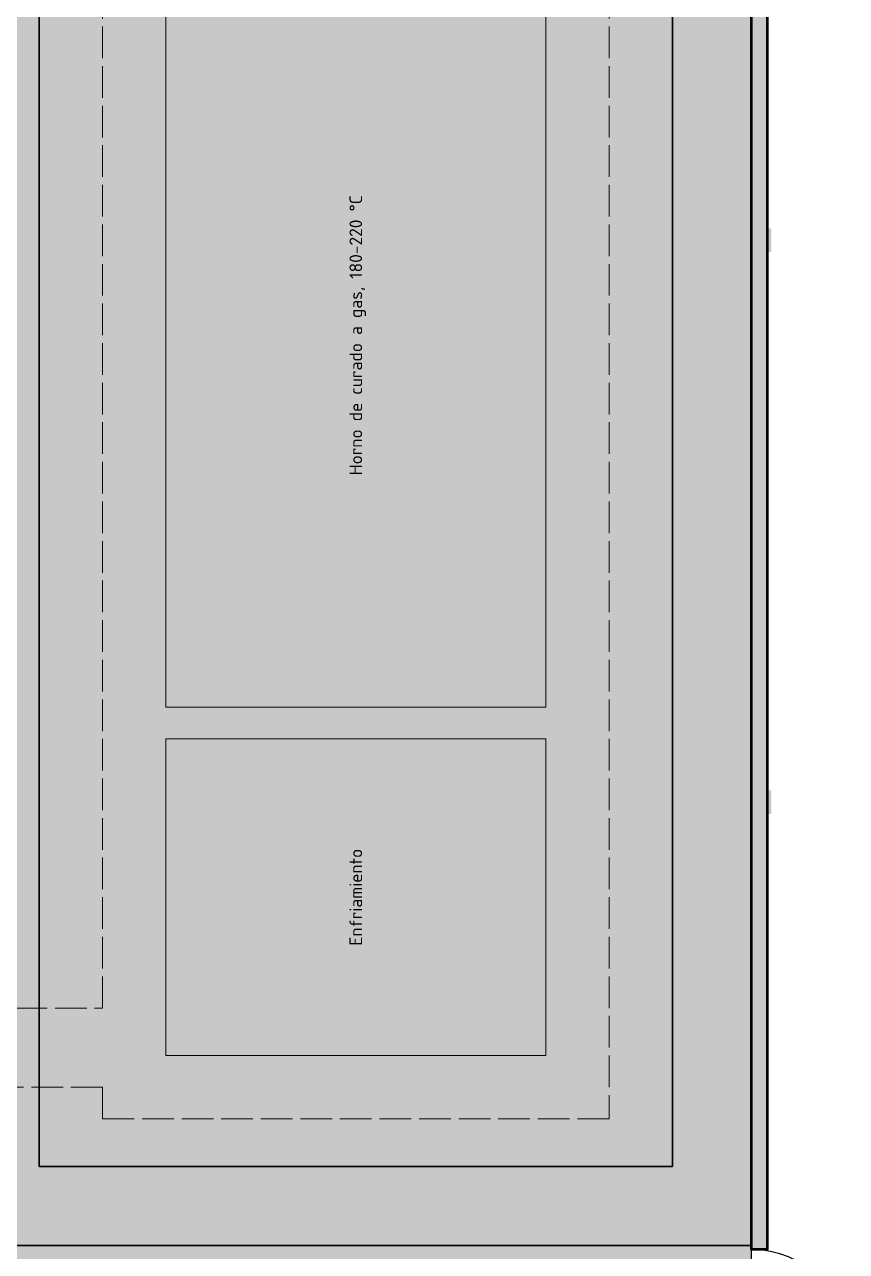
# Model space of a CAD drawing. Header units: millimetres. Extents: x 0 to 1189, y 0 to 841.
# Drawn here: x 785.1 to 889, y 419.2 to 574.3 of the extents above; entities that cross this region are included whole.
import ezdxf
from ezdxf.enums import TextEntityAlignment as Align

# ---------------------------------------------------------------- set-up
doc = ezdxf.new("R2010")
doc.units = ezdxf.units.MM
doc.linetypes.add('IRAM-E-TRAZOS', pattern=[5, 4, -1])
for name, color, linetype, lineweight in [('A-ABERTURA', 7, 'CONTINUOUS', 25), ('A-COLUMNA', 7, 'CONTINUOUS', 50), ('A-EQUIPO-FINO', 8, 'CONTINUOUS', 13), ('A-EQUIPO-OCULTO', 8, 'IRAM-E-TRAZOS', 13), ('A-EQUIPO-RELLENO', 9, 'CONTINUOUS', 13), ('A-MURO', 7, 'CONTINUOUS', 50), ('A-RELLENO', 9, 'CONTINUOUS', 13), ('A-SECTOR', 1, 'CONTINUOUS', 25), ('A-TEXTO', 7, 'CONTINUOUS', 18)]:
    doc.layers.add(name, color=color, linetype=linetype, lineweight=lineweight)
doc.layers.add('A-EQUIPO', color=30, linetype='CONTINUOUS', lineweight=35, true_color=0xe67800)
doc.layers.add('A-SENDA', color=2, linetype='CONTINUOUS', lineweight=25, true_color=0xd7a500)
doc.styles.add('ISO3098', font='isocpeur.ttf')

msp = doc.modelspace()

# ---------------------------------------------------------------- hatches: boundary and pattern name
at = {"layer": 'A-COLUMNA', "true_color": 0x000000}
h = msp.add_hatch(color=7, dxfattribs=at)
h.dxf.hatch_style = 1
h.paths.add_polyline_path([(876.5, 545.5), (879.5, 545.5), (879.5, 548.5), (876.5, 548.5)])
h = msp.add_hatch(color=7, dxfattribs=at)
h.dxf.hatch_style = 1
h.paths.add_polyline_path([(876.5, 474.5), (879.5, 474.5), (879.5, 477.5), (876.5, 477.5)])
at = {"layer": 'A-EQUIPO-RELLENO', "true_color": 0xfff8f0}
h = msp.add_hatch(color=7, dxfattribs=at)
h.dxf.hatch_style = 1
h.paths.add_polyline_path([(787, 430), (867, 430), (867, 680), (787, 680)])
at = {"layer": 'A-EQUIPO-RELLENO', "true_color": 0xfad7c8}
h = msp.add_hatch(color=7, dxfattribs=at)
h.dxf.hatch_style = 1
h.paths.add_polyline_path([(803, 488), (851, 488), (851, 582), (803, 582)])
at = {"layer": 'A-EQUIPO-RELLENO', "true_color": 0xdcebfa}
h = msp.add_hatch(color=7, dxfattribs=at)
h.dxf.hatch_style = 1
h.paths.add_polyline_path([(803, 444), (851, 444), (851, 484), (803, 484)])
at = {"layer": 'A-MURO', "true_color": 0x464646}
h = msp.add_hatch(color=7, dxfattribs=at)
h.dxf.hatch_style = 1
h.paths.add_polyline_path([(879, 692), (879, 419.5), (877, 419.5), (877, 690), (742, 690), (742, 692)])
at = {"layer": 'A-RELLENO', "true_color": 0xf6cfc3}
h = msp.add_hatch(color=7, dxfattribs=at)
h.dxf.hatch_style = 1
h.paths.add_polyline_path([(777, 420), (877, 420), (877, 690), (777, 690)])
at = {"layer": 'A-RELLENO', "true_color": 0xfff4b4}
h = msp.add_hatch(color=7, dxfattribs=at)
h.dxf.hatch_style = 1
h.paths.add_polyline_path([(117, 405), (877, 405), (877, 420), (117, 420)])

# ---------------------------------------------------------------- linework, layer by layer
at = {"layer": 'A-ABERTURA'}
msp.add_arc((877, 407.5), 12, 0, 90, dxfattribs=at)
at = {"layer": 'A-EQUIPO'}
msp.add_lwpolyline([(787, 430), (867, 430), (867, 680), (787, 680)], close=True, dxfattribs=at)
at = {"layer": 'A-EQUIPO-FINO'}
for points in [[(803, 488), (851, 488), (851, 582), (803, 582)], [(803, 444), (851, 444), (851, 484), (803, 484)]]:
    msp.add_lwpolyline(points, close=True, dxfattribs=at)
at = {"layer": 'A-EQUIPO-OCULTO'}
msp.add_lwpolyline([(795, 630), (767, 630), (767, 640), (795, 640), (795, 656), (654, 656), (654, 664), (795, 664), (795, 674), (859, 674), (859, 436), (795, 436), (795, 440), (769, 440), (769, 450), (795, 450), (795, 630)], dxfattribs=at)
at = {"layer": 'A-MURO'}
msp.add_lwpolyline([(879, 692), (879, 419.5), (877, 419.5), (877, 690), (742, 690), (742, 692)], close=True, dxfattribs=at)
at = {"layer": 'A-SECTOR'}
msp.add_lwpolyline([(777, 420), (877, 420), (877, 690), (777, 690)], close=True, dxfattribs=at)
at = {"layer": 'A-SENDA'}
msp.add_lwpolyline([(117, 405), (877, 405), (877, 420), (117, 420)], close=True, dxfattribs=at)

# ---------------------------------------------------------------- texts
at = {"layer": 'A-TEXTO', "style": 'ISO3098'}
for s, p in [('Horno de curado a gas, 180-220 °C', (827, 535)), ('Enfriamiento', (827, 464))]:
    msp.add_text(s, height=1.6, rotation=90, dxfattribs=at).set_placement(p, align=Align.MIDDLE_CENTER)

doc.saveas('drawing.dxf')
